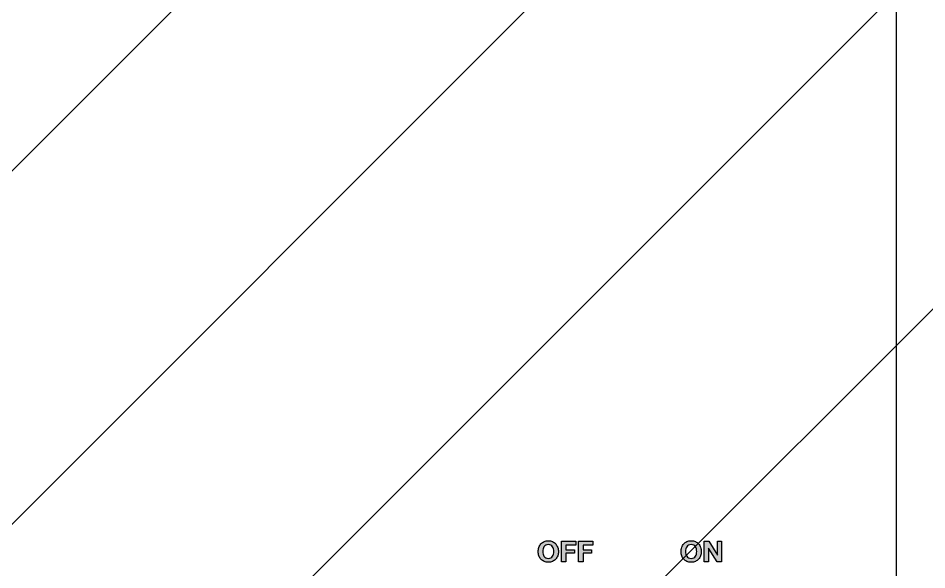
# Model space of a CAD drawing. Header units: millimetres. Extents: x 0 to 16115, y 0 to 11330.
# Drawn here: x 10334.4 to 10562, y 4481.6 to 4619.8 of the extents above; entities that cross this region are included whole.
import ezdxf

# ---------------------------------------------------------------- set-up
doc = ezdxf.new("R2010")
doc.units = ezdxf.units.MM
doc.header["$MEASUREMENT"] = 0
doc.linetypes.add('HIDDEN', pattern=[9.525, 6.35, -3.175])
doc.layers.get('0').update_dxf_attribs({"lineweight": 25})
doc.layers.add('DIM', color=3, linetype='Continuous', lineweight=9)
doc.layers.add('H', color=2, linetype='HIDDEN', lineweight=15)

msp = doc.modelspace()

# ---------------------------------------------------------------- hatches: boundary and pattern name
h = msp.add_hatch(color=256)
h.paths.add_polyline_path([(10478.366, 4487.848), (10475.884, 4487.848), (10475.884, 4486.66), (10478.035, 4486.66), (10478.035, 4485.783), (10475.884, 4485.783), (10475.884, 4483.66), (10474.754, 4483.66), (10474.754, 4488.797), (10478.366, 4488.797)])
h.paths.add_polyline_path([(10474.099, 4487.848), (10471.617, 4487.848), (10471.617, 4486.66), (10473.768, 4486.66), (10473.768, 4485.783), (10471.617, 4485.783), (10471.617, 4483.66), (10470.487, 4483.66), (10470.487, 4488.797), (10474.099, 4488.797)])
edge = h.paths.add_edge_path(flags=16)
edge.add_spline(control_points=[(10465.872, 4485.577), (10465.922, 4485.374), (10466.002, 4485.19), (10466.113, 4485.027), (10466.223, 4484.864), (10466.367, 4484.733), (10466.544, 4484.635)], knot_values=[0, 0, 0, 0, 1, 1, 1, 2, 2, 2, 2], degree=3, periodic=0)
edge.add_spline(control_points=[(10466.544, 4484.635), (10466.722, 4484.537), (10466.938, 4484.488), (10467.192, 4484.488), (10467.446, 4484.488), (10467.662, 4484.537), (10467.84, 4484.635)], knot_values=[2, 2, 2, 2, 3, 3, 3, 4, 4, 4, 4], degree=3, periodic=0)
edge.add_spline(control_points=[(10467.84, 4484.635), (10468.017, 4484.733), (10468.161, 4484.864), (10468.271, 4485.027)], knot_values=[4, 4, 4, 4, 5, 5, 5, 5], degree=3, periodic=0)
edge.add_spline(control_points=[(10468.271, 4485.027), (10468.381, 4485.19), (10468.462, 4485.374), (10468.512, 4485.577), (10468.563, 4485.781), (10468.588, 4485.991), (10468.588, 4486.207), (10468.588, 4486.432), (10468.563, 4486.651), (10468.512, 4486.862)], knot_values=[5, 5, 5, 5, 6, 6, 6, 7, 7, 7, 8, 8, 8, 8], degree=3, periodic=0)
edge.add_spline(control_points=[(10468.512, 4486.862), (10468.462, 4487.073), (10468.381, 4487.261), (10468.271, 4487.427)], knot_values=[8, 8, 8, 8, 9, 9, 9, 9], degree=3, periodic=0)
edge.add_spline(control_points=[(10468.271, 4487.427), (10468.161, 4487.592), (10468.017, 4487.724), (10467.84, 4487.822)], knot_values=[9, 9, 9, 9, 10, 10, 10, 10], degree=3, periodic=0)
edge.add_spline(control_points=[(10467.84, 4487.822), (10467.662, 4487.92), (10467.446, 4487.97), (10467.192, 4487.97), (10466.938, 4487.97), (10466.722, 4487.92), (10466.544, 4487.822)], knot_values=[10, 10, 10, 10, 11, 11, 11, 12, 12, 12, 12], degree=3, periodic=0)
edge.add_spline(control_points=[(10466.544, 4487.822), (10466.367, 4487.724), (10466.223, 4487.592), (10466.113, 4487.427), (10466.002, 4487.261), (10465.922, 4487.073), (10465.872, 4486.862)], knot_values=[12, 12, 12, 12, 13, 13, 13, 14, 14, 14, 14], degree=3, periodic=0)
edge.add_spline(control_points=[(10465.872, 4486.862), (10465.822, 4486.651), (10465.796, 4486.432), (10465.796, 4486.207), (10465.796, 4485.991), (10465.822, 4485.781), (10465.872, 4485.577)], knot_values=[14, 14, 14, 14, 15, 15, 15, 16, 16, 16, 16], degree=3, periodic=0)
edge = h.paths.add_edge_path()
edge.add_spline(control_points=[(10464.839, 4487.275), (10464.955, 4487.604), (10465.12, 4487.891), (10465.336, 4488.135)], knot_values=[0, 0, 0, 0, 1, 1, 1, 1], degree=3, periodic=0)
edge.add_spline(control_points=[(10465.336, 4488.135), (10465.552, 4488.38), (10465.816, 4488.571), (10466.131, 4488.711)], knot_values=[1, 1, 1, 1, 2, 2, 2, 2], degree=3, periodic=0)
edge.add_spline(control_points=[(10466.131, 4488.711), (10466.445, 4488.85), (10466.799, 4488.92), (10467.192, 4488.92), (10467.59, 4488.92), (10467.945, 4488.85), (10468.257, 4488.711)], knot_values=[2, 2, 2, 2, 3, 3, 3, 4, 4, 4, 4], degree=3, periodic=0)
edge.add_spline(control_points=[(10468.257, 4488.711), (10468.569, 4488.571), (10468.833, 4488.38), (10469.049, 4488.135)], knot_values=[4, 4, 4, 4, 5, 5, 5, 5], degree=3, periodic=0)
edge.add_spline(control_points=[(10469.049, 4488.135), (10469.264, 4487.891), (10469.43, 4487.604), (10469.545, 4487.275), (10469.66, 4486.947), (10469.718, 4486.591), (10469.718, 4486.207), (10469.718, 4485.833), (10469.66, 4485.484), (10469.545, 4485.16), (10469.43, 4484.837), (10469.264, 4484.555), (10469.049, 4484.315)], knot_values=[5, 5, 5, 5, 6, 6, 6, 7, 7, 7, 8, 8, 8, 9, 9, 9, 9], degree=3, periodic=0)
edge.add_spline(control_points=[(10469.049, 4484.315), (10468.833, 4484.075), (10468.569, 4483.886), (10468.257, 4483.75), (10467.945, 4483.613), (10467.59, 4483.545), (10467.192, 4483.545), (10466.799, 4483.545), (10466.445, 4483.613), (10466.131, 4483.75), (10465.816, 4483.886), (10465.552, 4484.075), (10465.336, 4484.315)], knot_values=[9, 9, 9, 9, 10, 10, 10, 11, 11, 11, 12, 12, 12, 13, 13, 13, 13], degree=3, periodic=0)
edge.add_spline(control_points=[(10465.336, 4484.315), (10465.12, 4484.555), (10464.955, 4484.837), (10464.839, 4485.16), (10464.724, 4485.484), (10464.666, 4485.833), (10464.666, 4486.207), (10464.666, 4486.591), (10464.724, 4486.947), (10464.839, 4487.275)], knot_values=[13, 13, 13, 13, 14, 14, 14, 15, 15, 15, 16, 16, 16, 16], degree=3, periodic=0)
h = msp.add_hatch(color=256)
h.paths.add_polyline_path([(10507.379, 4488.802), (10509.523, 4485.356), (10509.538, 4485.356), (10509.538, 4488.802), (10510.595, 4488.802), (10510.595, 4483.665), (10509.465, 4483.665), (10507.329, 4487.104), (10507.314, 4487.104), (10507.314, 4483.665), (10506.257, 4483.665), (10506.257, 4488.802)])
edge = h.paths.add_edge_path(flags=16)
edge.add_spline(control_points=[(10501.641, 4485.582), (10501.692, 4485.378), (10501.772, 4485.195), (10501.882, 4485.032), (10501.992, 4484.869), (10502.136, 4484.738), (10502.314, 4484.64)], knot_values=[0, 0, 0, 0, 1, 1, 1, 2, 2, 2, 2], degree=3, periodic=0)
edge.add_spline(control_points=[(10502.314, 4484.64), (10502.491, 4484.542), (10502.707, 4484.492), (10502.961, 4484.492), (10503.215, 4484.492), (10503.431, 4484.542), (10503.609, 4484.64)], knot_values=[2, 2, 2, 2, 3, 3, 3, 4, 4, 4, 4], degree=3, periodic=0)
edge.add_spline(control_points=[(10503.609, 4484.64), (10503.786, 4484.738), (10503.93, 4484.869), (10504.041, 4485.032)], knot_values=[4, 4, 4, 4, 5, 5, 5, 5], degree=3, periodic=0)
edge.add_spline(control_points=[(10504.041, 4485.032), (10504.151, 4485.195), (10504.231, 4485.378), (10504.281, 4485.582), (10504.332, 4485.786), (10504.357, 4485.996), (10504.357, 4486.212), (10504.357, 4486.437), (10504.332, 4486.656), (10504.281, 4486.866)], knot_values=[5, 5, 5, 5, 6, 6, 6, 7, 7, 7, 8, 8, 8, 8], degree=3, periodic=0)
edge.add_spline(control_points=[(10504.281, 4486.866), (10504.231, 4487.078), (10504.151, 4487.266), (10504.041, 4487.431)], knot_values=[8, 8, 8, 8, 9, 9, 9, 9], degree=3, periodic=0)
edge.add_spline(control_points=[(10504.041, 4487.431), (10503.93, 4487.597), (10503.786, 4487.729), (10503.609, 4487.827)], knot_values=[9, 9, 9, 9, 10, 10, 10, 10], degree=3, periodic=0)
edge.add_spline(control_points=[(10503.609, 4487.827), (10503.431, 4487.925), (10503.215, 4487.975), (10502.961, 4487.975), (10502.707, 4487.975), (10502.491, 4487.925), (10502.314, 4487.827)], knot_values=[10, 10, 10, 10, 11, 11, 11, 12, 12, 12, 12], degree=3, periodic=0)
edge.add_spline(control_points=[(10502.314, 4487.827), (10502.136, 4487.729), (10501.992, 4487.597), (10501.882, 4487.431), (10501.772, 4487.266), (10501.692, 4487.078), (10501.641, 4486.866)], knot_values=[12, 12, 12, 12, 13, 13, 13, 14, 14, 14, 14], degree=3, periodic=0)
edge.add_spline(control_points=[(10501.641, 4486.866), (10501.591, 4486.656), (10501.565, 4486.437), (10501.565, 4486.212), (10501.565, 4485.996), (10501.591, 4485.786), (10501.641, 4485.582)], knot_values=[14, 14, 14, 14, 15, 15, 15, 16, 16, 16, 16], degree=3, periodic=0)
edge = h.paths.add_edge_path()
edge.add_spline(control_points=[(10500.609, 4487.28), (10500.724, 4487.609), (10500.889, 4487.895), (10501.105, 4488.14)], knot_values=[0, 0, 0, 0, 1, 1, 1, 1], degree=3, periodic=0)
edge.add_spline(control_points=[(10501.105, 4488.14), (10501.321, 4488.385), (10501.586, 4488.576), (10501.9, 4488.716)], knot_values=[1, 1, 1, 1, 2, 2, 2, 2], degree=3, periodic=0)
edge.add_spline(control_points=[(10501.9, 4488.716), (10502.214, 4488.855), (10502.568, 4488.924), (10502.961, 4488.924), (10503.359, 4488.924), (10503.714, 4488.855), (10504.026, 4488.716)], knot_values=[2, 2, 2, 2, 3, 3, 3, 4, 4, 4, 4], degree=3, periodic=0)
edge.add_spline(control_points=[(10504.026, 4488.716), (10504.338, 4488.576), (10504.602, 4488.385), (10504.818, 4488.14)], knot_values=[4, 4, 4, 4, 5, 5, 5, 5], degree=3, periodic=0)
edge.add_spline(control_points=[(10504.818, 4488.14), (10505.033, 4487.895), (10505.199, 4487.609), (10505.314, 4487.28), (10505.429, 4486.952), (10505.487, 4486.596), (10505.487, 4486.212), (10505.487, 4485.837), (10505.429, 4485.488), (10505.314, 4485.165), (10505.199, 4484.841), (10505.033, 4484.559), (10504.818, 4484.32)], knot_values=[5, 5, 5, 5, 6, 6, 6, 7, 7, 7, 8, 8, 8, 9, 9, 9, 9], degree=3, periodic=0)
edge.add_spline(control_points=[(10504.818, 4484.32), (10504.602, 4484.079), (10504.338, 4483.891), (10504.026, 4483.755), (10503.714, 4483.618), (10503.359, 4483.55), (10502.961, 4483.55), (10502.568, 4483.55), (10502.214, 4483.618), (10501.9, 4483.755), (10501.586, 4483.891), (10501.321, 4484.079), (10501.105, 4484.32)], knot_values=[9, 9, 9, 9, 10, 10, 10, 11, 11, 11, 12, 12, 12, 13, 13, 13, 13], degree=3, periodic=0)
edge.add_spline(control_points=[(10501.105, 4484.32), (10500.889, 4484.559), (10500.724, 4484.841), (10500.609, 4485.165), (10500.494, 4485.488), (10500.436, 4485.837), (10500.436, 4486.212), (10500.436, 4486.596), (10500.494, 4486.952), (10500.609, 4487.28)], knot_values=[13, 13, 13, 13, 14, 14, 14, 15, 15, 15, 16, 16, 16, 16], degree=3, periodic=0)
at = {"layer": 'DIM'}
h = msp.add_hatch(dxfattribs=at)
h.set_pattern_fill('ANSI31', color=256, scale=350, style=0)
h.set_pattern_definition([(45, (-20178.267, -2318.325), (-30.93592, 30.93592), [])])
h.paths.add_polyline_path([(10154.43, 5257.746), (10154.43, 3184.746), (9723.646, 3184.746), (9723.646, 4971.681), (9054.43, 4971.681), (9054.43, 6434.746), (12994.43, 6434.746), (12994.43, 4971.681), (12325.214, 4971.681), (12325.214, 3184.746), (11894.43, 3184.746), (11894.43, 5257.746)])
edge = h.paths.add_edge_path(flags=16)
edge.add_line((11894.43, 3207.746), (11894.43, 3184.746))
edge.add_line((10154.43, 3207.746), (10154.43, 3184.746))
at = {"layer": 'H', "ltscale": 5}
h = msp.add_hatch(dxfattribs=at)
h.set_pattern_fill('ANSI31', color=256, scale=500, style=0)
h.set_pattern_definition([(45, (4304.4, 20650.17), (-44.19417, 44.19417), [])])
h.paths.add_polyline_path([(13044.43, 6434.746), (12994.43, 6434.746)], flags=16)
h.paths.add_polyline_path([(13044.43, 6434.746), (12994.43, 6434.746)], flags=0)
h.paths.add_polyline_path([(13044.43, 6434.746), (12994.43, 6434.746)], flags=0)
h.paths.add_polyline_path([(13044.43, 6434.746), (12994.43, 6434.746)], flags=0)
h.paths.add_polyline_path([(13044.43, 6434.746), (12994.43, 6434.746)], flags=0)
edge = h.paths.add_edge_path()
edge.add_line((9054.43, 3184.746), (9054.43, 6434.746))
edge.add_line((9004.43, 3134.746), (9004.43, 6434.746))
edge.add_line((9054.43, 3184.746), (12994.43, 3184.746))
edge.add_line((9004.43, 3134.746), (13044.43, 3134.746))
edge.add_line((13044.43, 6434.746), (12994.43, 6434.746))
edge.add_line((12994.43, 5184.746), (12994.43, 5194.746))
edge.add_line((12994.43, 3184.746), (12994.43, 6434.746))
edge.add_line((13044.43, 3134.746), (13044.43, 6434.746))

# ---------------------------------------------------------------- linework, layer by layer
for p, q in [((10554.43, 4282.746), (10554.43, 5032.746)), ((10470.487, 4488.797), (10474.099, 4488.797)), ((10470.487, 4483.66), (10470.487, 4488.797)), ((10471.617, 4487.848), (10471.617, 4486.66)), ((10474.099, 4487.848), (10471.617, 4487.848)), ((10474.099, 4488.797), (10474.099, 4487.848)), ((10474.754, 4483.66), (10474.754, 4488.797)), ((10474.754, 4488.797), (10478.366, 4488.797)), ((10475.884, 4487.848), (10475.884, 4486.66)), ((10478.366, 4487.848), (10475.884, 4487.848)), ((10478.366, 4488.797), (10478.366, 4487.848)), ((10506.257, 4488.802), (10507.379, 4488.802)), ((10506.257, 4483.665), (10506.257, 4488.802)), ((10507.379, 4488.802), (10509.523, 4485.356)), ((10509.538, 4488.802), (10510.595, 4488.802)), ((10509.538, 4485.356), (10509.538, 4488.802)), ((10510.595, 4488.802), (10510.595, 4483.665)), ((10471.617, 4486.66), (10473.768, 4486.66)), ((10471.617, 4485.783), (10471.617, 4483.66)), ((10473.768, 4485.783), (10471.617, 4485.783)), ((10473.768, 4486.66), (10473.768, 4485.783)), ((10475.884, 4486.66), (10478.035, 4486.66)), ((10475.884, 4485.783), (10475.884, 4483.66)), ((10478.035, 4485.783), (10475.884, 4485.783)), ((10478.035, 4486.66), (10478.035, 4485.783)), ((10507.314, 4487.104), (10507.314, 4483.665)), ((10507.329, 4487.104), (10507.314, 4487.104)), ((10509.465, 4483.665), (10507.329, 4487.104)), ((10509.523, 4485.356), (10509.538, 4485.356)), ((10471.617, 4483.66), (10470.487, 4483.66)), ((10475.884, 4483.66), (10474.754, 4483.66)), ((10507.314, 4483.665), (10506.257, 4483.665)), ((10510.595, 4483.665), (10509.465, 4483.665))]:
    msp.add_line(p, q)
for points in [[(10464.839, 4487.275), (10464.955, 4487.604), (10465.12, 4487.891), (10465.336, 4488.135)], [(10465.336, 4488.135), (10465.552, 4488.38), (10465.816, 4488.571), (10466.131, 4488.711)], [(10468.271, 4487.427), (10468.161, 4487.592), (10468.017, 4487.724), (10467.84, 4487.822)], [(10468.257, 4488.711), (10468.569, 4488.571), (10468.833, 4488.38), (10469.049, 4488.135)], [(10468.512, 4486.862), (10468.462, 4487.073), (10468.381, 4487.261), (10468.271, 4487.427)], [(10500.609, 4487.28), (10500.724, 4487.609), (10500.889, 4487.895), (10501.105, 4488.14)], [(10501.105, 4488.14), (10501.321, 4488.385), (10501.586, 4488.576), (10501.9, 4488.716)], [(10504.041, 4487.431), (10503.93, 4487.597), (10503.786, 4487.729), (10503.609, 4487.827)], [(10504.026, 4488.716), (10504.338, 4488.576), (10504.602, 4488.385), (10504.818, 4488.14)], [(10504.281, 4486.866), (10504.231, 4487.078), (10504.151, 4487.266), (10504.041, 4487.431)], [(10467.84, 4484.635), (10468.017, 4484.733), (10468.161, 4484.864), (10468.271, 4485.027)], [(10503.609, 4484.64), (10503.786, 4484.738), (10503.93, 4484.869), (10504.041, 4485.032)]]:
    msp.add_open_spline(points, degree=3)
for points, knots in [([(10466.544, 4487.822), (10466.367, 4487.724), (10466.223, 4487.592), (10466.113, 4487.427), (10466.002, 4487.261), (10465.922, 4487.073), (10465.872, 4486.862)], [12, 12, 12, 12, 13, 13, 13, 14, 14, 14, 14]), ([(10466.131, 4488.711), (10466.445, 4488.85), (10466.799, 4488.92), (10467.192, 4488.92), (10467.59, 4488.92), (10467.945, 4488.85), (10468.257, 4488.711)], [2, 2, 2, 2, 3, 3, 3, 4, 4, 4, 4]), ([(10467.84, 4487.822), (10467.662, 4487.92), (10467.446, 4487.97), (10467.192, 4487.97), (10466.938, 4487.97), (10466.722, 4487.92), (10466.544, 4487.822)], [10, 10, 10, 10, 11, 11, 11, 12, 12, 12, 12]), ([(10469.049, 4488.135), (10469.264, 4487.891), (10469.43, 4487.604), (10469.545, 4487.275), (10469.66, 4486.947), (10469.718, 4486.591), (10469.718, 4486.207), (10469.718, 4485.833), (10469.66, 4485.484), (10469.545, 4485.16), (10469.43, 4484.837), (10469.264, 4484.555), (10469.049, 4484.315)], [5, 5, 5, 5, 6, 6, 6, 7, 7, 7, 8, 8, 8, 9, 9, 9, 9]), ([(10502.314, 4487.827), (10502.136, 4487.729), (10501.992, 4487.597), (10501.882, 4487.431), (10501.772, 4487.266), (10501.692, 4487.078), (10501.641, 4486.866)], [12, 12, 12, 12, 13, 13, 13, 14, 14, 14, 14]), ([(10501.9, 4488.716), (10502.214, 4488.855), (10502.568, 4488.924), (10502.961, 4488.924), (10503.359, 4488.924), (10503.714, 4488.855), (10504.026, 4488.716)], [2, 2, 2, 2, 3, 3, 3, 4, 4, 4, 4]), ([(10503.609, 4487.827), (10503.431, 4487.925), (10503.215, 4487.975), (10502.961, 4487.975), (10502.707, 4487.975), (10502.491, 4487.925), (10502.314, 4487.827)], [10, 10, 10, 10, 11, 11, 11, 12, 12, 12, 12]), ([(10504.818, 4488.14), (10505.033, 4487.895), (10505.199, 4487.609), (10505.314, 4487.28), (10505.429, 4486.952), (10505.487, 4486.596), (10505.487, 4486.212), (10505.487, 4485.837), (10505.429, 4485.488), (10505.314, 4485.165), (10505.199, 4484.841), (10505.033, 4484.559), (10504.818, 4484.32)], [5, 5, 5, 5, 6, 6, 6, 7, 7, 7, 8, 8, 8, 9, 9, 9, 9]), ([(10465.336, 4484.315), (10465.12, 4484.555), (10464.955, 4484.837), (10464.839, 4485.16), (10464.724, 4485.484), (10464.666, 4485.833), (10464.666, 4486.207), (10464.666, 4486.591), (10464.724, 4486.947), (10464.839, 4487.275)], [13, 13, 13, 13, 14, 14, 14, 15, 15, 15, 16, 16, 16, 16]), ([(10465.872, 4486.862), (10465.822, 4486.651), (10465.796, 4486.432), (10465.796, 4486.207), (10465.796, 4485.991), (10465.822, 4485.781), (10465.872, 4485.577)], [14, 14, 14, 14, 15, 15, 15, 16, 16, 16, 16]), ([(10465.872, 4485.577), (10465.922, 4485.374), (10466.002, 4485.19), (10466.113, 4485.027), (10466.223, 4484.864), (10466.367, 4484.733), (10466.544, 4484.635)], [0, 0, 0, 0, 1, 1, 1, 2, 2, 2, 2]), ([(10468.271, 4485.027), (10468.381, 4485.19), (10468.462, 4485.374), (10468.512, 4485.577), (10468.563, 4485.781), (10468.588, 4485.991), (10468.588, 4486.207), (10468.588, 4486.432), (10468.563, 4486.651), (10468.512, 4486.862)], [5, 5, 5, 5, 6, 6, 6, 7, 7, 7, 8, 8, 8, 8]), ([(10501.105, 4484.32), (10500.889, 4484.559), (10500.724, 4484.841), (10500.609, 4485.165), (10500.494, 4485.488), (10500.436, 4485.837), (10500.436, 4486.212), (10500.436, 4486.596), (10500.494, 4486.952), (10500.609, 4487.28)], [13, 13, 13, 13, 14, 14, 14, 15, 15, 15, 16, 16, 16, 16]), ([(10501.641, 4486.866), (10501.591, 4486.656), (10501.565, 4486.437), (10501.565, 4486.212), (10501.565, 4485.996), (10501.591, 4485.786), (10501.641, 4485.582)], [14, 14, 14, 14, 15, 15, 15, 16, 16, 16, 16]), ([(10501.641, 4485.582), (10501.692, 4485.378), (10501.772, 4485.195), (10501.882, 4485.032), (10501.992, 4484.869), (10502.136, 4484.738), (10502.314, 4484.64)], [0, 0, 0, 0, 1, 1, 1, 2, 2, 2, 2]), ([(10504.041, 4485.032), (10504.151, 4485.195), (10504.231, 4485.378), (10504.281, 4485.582), (10504.332, 4485.786), (10504.357, 4485.996), (10504.357, 4486.212), (10504.357, 4486.437), (10504.332, 4486.656), (10504.281, 4486.866)], [5, 5, 5, 5, 6, 6, 6, 7, 7, 7, 8, 8, 8, 8]), ([(10469.049, 4484.315), (10468.833, 4484.075), (10468.569, 4483.886), (10468.257, 4483.75), (10467.945, 4483.613), (10467.59, 4483.545), (10467.192, 4483.545), (10466.799, 4483.545), (10466.445, 4483.613), (10466.131, 4483.75), (10465.816, 4483.886), (10465.552, 4484.075), (10465.336, 4484.315)], [9, 9, 9, 9, 10, 10, 10, 11, 11, 11, 12, 12, 12, 13, 13, 13, 13]), ([(10466.544, 4484.635), (10466.722, 4484.537), (10466.938, 4484.488), (10467.192, 4484.488), (10467.446, 4484.488), (10467.662, 4484.537), (10467.84, 4484.635)], [2, 2, 2, 2, 3, 3, 3, 4, 4, 4, 4]), ([(10504.818, 4484.32), (10504.602, 4484.079), (10504.338, 4483.891), (10504.026, 4483.755), (10503.714, 4483.618), (10503.359, 4483.55), (10502.961, 4483.55), (10502.568, 4483.55), (10502.214, 4483.618), (10501.9, 4483.755), (10501.586, 4483.891), (10501.321, 4484.079), (10501.105, 4484.32)], [9, 9, 9, 9, 10, 10, 10, 11, 11, 11, 12, 12, 12, 13, 13, 13, 13]), ([(10502.314, 4484.64), (10502.491, 4484.542), (10502.707, 4484.492), (10502.961, 4484.492), (10503.215, 4484.492), (10503.431, 4484.542), (10503.609, 4484.64)], [2, 2, 2, 2, 3, 3, 3, 4, 4, 4, 4])]:
    msp.add_open_spline(points, degree=3, knots=knots)

doc.saveas('drawing.dxf')
